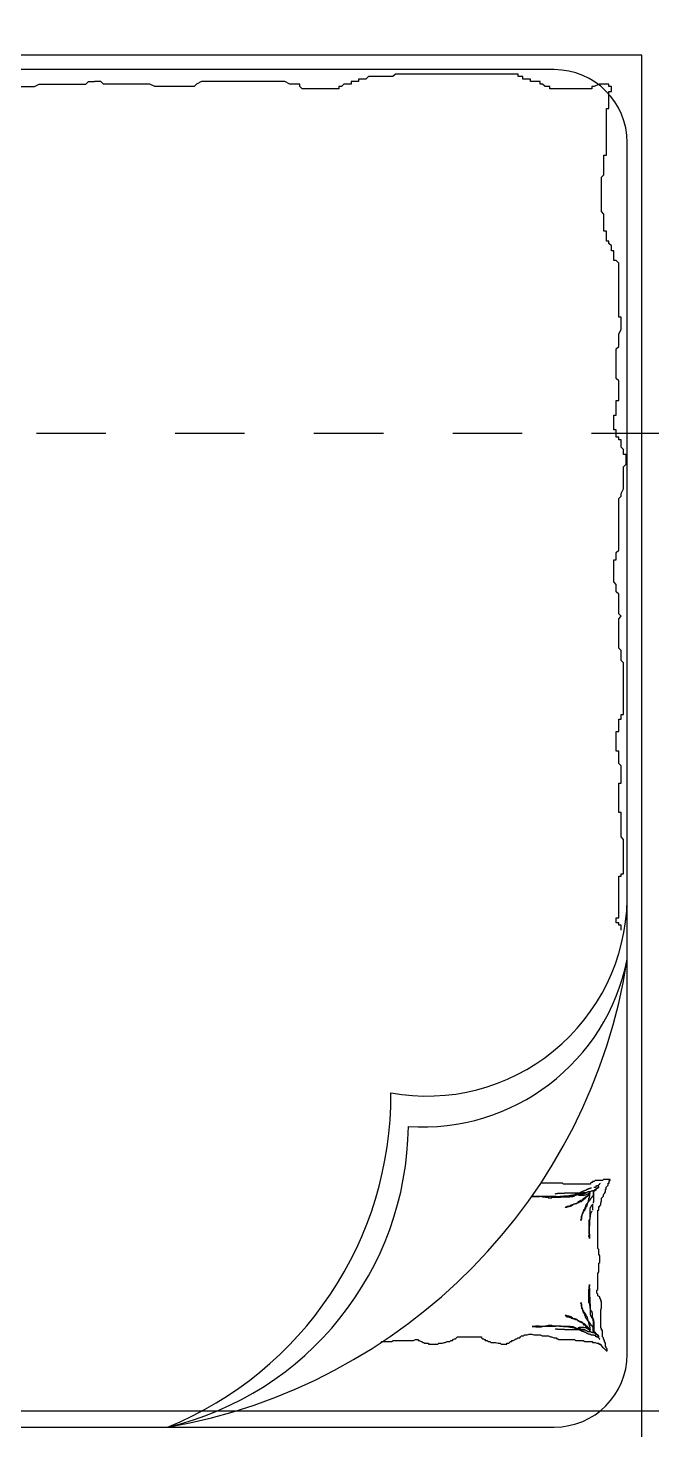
# Model space of a CAD drawing. Header units: metres. Extents: x -107 to 62, y 472 to 1032.
# Drawn here: x 24.534 to 25.434, y 483.158 to 485.178 of the extents above; entities that cross this region are included whole.
import ezdxf

# ---------------------------------------------------------------- set-up
doc = ezdxf.new("R2010")
doc.units = ezdxf.units.M
doc.header["$MEASUREMENT"] = 0
doc.linetypes.add('DASHED2', pattern=[0.375, 0.25, -0.125])
doc.layers.get('0').update_dxf_attribs({"color": 8})
doc.layers.add('A-1st-FURN$0$TEFRIŞ', color=11, linetype='Continuous')
doc.layers.add('Power W', color=3, linetype='Continuous')

# ---------------------------------------------------------------- blocks, each defined once
blk = doc.blocks.new('A-1st-FURN$0$1')
at = {"layer": 'A-1st-FURN$0$TEFRIŞ'}
for p, q in [((-1911.89, 788.11), (-1911.89, 598.11)), ((-1773.89, 786.11), (-1899.89, 786.11)), ((-1909.89, 776.11), (-1909.89, 610.11)), ((-1899.89, 600.11), (-1773.89, 600.11)), ((-1911.89, 598.11), (-1761.89, 598.11))]:
    blk.add_line(p, q, dxfattribs=at)
at = {"layer": 'A-1st-FURN$0$TEFRIŞ', "color": 8}
for p, q in [((-1907.02, 775.64), (-1907.15, 775.64)), ((-1907.15, 775.64), (-1907.15, 775.39)), ((-1907.15, 775.39), (-1907.02, 775.26)), ((-1907.02, 775.52), (-1907.02, 775.64)), ((-1906.89, 775.52), (-1907.02, 775.52)), ((-1907.02, 775.26), (-1907.02, 775.13)), ((-1907.02, 775.13), (-1906.89, 775.01)), ((-1906.64, 775.26), (-1906.89, 775.52)), ((-1906.89, 775.01), (-1906.89, 774.62)), ((-1906.89, 774.62), (-1906.76, 774.37)), ((-1906.76, 774.37), (-1906.76, 774.24)), ((-1906.76, 774.24), (-1906.64, 773.99)), ((-1906.51, 775.13), (-1906.64, 775.26)), ((-1906.25, 774.88), (-1906.51, 775.13)), ((-1906.25, 774.75), (-1906.25, 774.88)), ((-1906, 774.75), (-1906.25, 774.75)), ((-1906, 774.62), (-1906, 774.75)), ((-1905.74, 774.62), (-1906, 774.62)), ((-1905.49, 774.5), (-1905.74, 774.62)), ((-1905.11, 774.5), (-1905.49, 774.5)), ((-1905.11, 774.37), (-1905.11, 774.5)), ((-1904.09, 774.37), (-1905.11, 774.37)), ((-1903.83, 774.24), (-1904.09, 774.37)), ((-1902.81, 774.24), (-1903.83, 774.24)), ((-1902.68, 774.11), (-1902.81, 774.24)), ((-1894.26, 774.24), (-1894.52, 774.11)), ((-1894.13, 774.24), (-1894.26, 774.24)), ((-1894.01, 774.37), (-1894.13, 774.24)), ((-1893.88, 774.37), (-1894.01, 774.37)), ((-1893.75, 774.5), (-1893.88, 774.37)), ((-1893.62, 774.62), (-1893.75, 774.5)), ((-1893.37, 774.62), (-1893.62, 774.62)), ((-1892.6, 774.75), (-1893.37, 774.75)), ((-1893.37, 774.75), (-1893.37, 774.62)), ((-1892.48, 774.62), (-1892.6, 774.75)), ((-1892.22, 774.62), (-1892.48, 774.62)), ((-1891.84, 774.5), (-1892.22, 774.62)), ((-1891.2, 774.5), (-1891.84, 774.5)), ((-1891.07, 774.37), (-1891.2, 774.5)), ((-1890.82, 774.37), (-1891.07, 774.37)), ((-1890.69, 774.24), (-1890.82, 774.37)), ((-1890.43, 774.24), (-1890.69, 774.24)), ((-1890.43, 774.11), (-1890.43, 774.24)), ((-1885.71, 774.24), (-1885.97, 774.24)), ((-1885.97, 774.24), (-1885.97, 774.11)), ((-1885.59, 774.37), (-1885.71, 774.24)), ((-1885.2, 774.37), (-1885.59, 774.37)), ((-1884.95, 774.5), (-1885.2, 774.37)), ((-1884.82, 774.5), (-1884.95, 774.5)), ((-1884.57, 774.62), (-1884.82, 774.5)), ((-1884.06, 774.62), (-1884.57, 774.62)), ((-1883.93, 774.75), (-1884.06, 774.62)), ((-1882.65, 774.75), (-1883.93, 774.75)), ((-1882.65, 774.62), (-1882.65, 774.75)), ((-1882.14, 774.62), (-1882.65, 774.62)), ((-1882.01, 774.5), (-1882.14, 774.62)), ((-1881.89, 774.5), (-1882.01, 774.5)), ((-1881.76, 774.37), (-1881.89, 774.5)), ((-1881.63, 774.37), (-1881.76, 774.37)), ((-1881.38, 774.24), (-1881.63, 774.37)), ((-1881.25, 774.24), (-1881.38, 774.24)), ((-1881.25, 774.11), (-1881.25, 774.24)), ((-1880.61, 774.24), (-1880.87, 774.11)), ((-1877.8, 774.24), (-1880.61, 774.24)), ((-1877.68, 774.37), (-1877.8, 774.24)), ((-1876.27, 774.37), (-1877.68, 774.37)), ((-1876.14, 774.5), (-1876.27, 774.37)), ((-1906.64, 773.99), (-1906.64, 773.86)), ((-1906.64, 773.86), (-1906.51, 773.73)), ((-1906.51, 773.73), (-1906.51, 772.84)), ((-1906.51, 772.84), (-1906.38, 772.84)), ((-1906.38, 772.84), (-1906.38, 772.59)), ((-1906.38, 772.59), (-1906.25, 772.46)), ((-1906.25, 772.46), (-1906.25, 770.04)), ((-1906.16, 774.09), (-1906.11, 774.04)), ((-1906.11, 774.04), (-1906.11, 773.99)), ((-1906.11, 773.99), (-1906.06, 773.94)), ((-1906.06, 773.94), (-1906, 773.94)), ((-1906, 773.94), (-1906, 773.88)), ((-1906, 773.88), (-1905.95, 773.88)), ((-1905.95, 773.73), (-1906, 773.73)), ((-1906, 773.73), (-1905.95, 773.67)), ((-1905.95, 773.88), (-1905.9, 773.83)), ((-1905.95, 773.62), (-1905.95, 773.73)), ((-1905.95, 773.67), (-1905.95, 773.57)), ((-1905.9, 773.62), (-1905.95, 773.62)), ((-1905.95, 773.57), (-1905.9, 773.52)), ((-1905.9, 773.83), (-1905.9, 773.78)), ((-1905.9, 773.78), (-1905.74, 773.78)), ((-1905.9, 773.57), (-1905.9, 773.62)), ((-1905.8, 773.57), (-1905.9, 773.57)), ((-1905.9, 773.52), (-1905.85, 773.47)), ((-1905.85, 773.47), (-1905.74, 773.41)), ((-1905.8, 773.47), (-1905.8, 773.57)), ((-1905.74, 773.47), (-1905.8, 773.47)), ((-1905.74, 773.78), (-1905.74, 773.73)), ((-1905.74, 773.73), (-1905.59, 773.73)), ((-1905.74, 773.41), (-1905.74, 773.47)), ((-1905.69, 773.41), (-1905.74, 773.41)), ((-1905.74, 773.41), (-1905.69, 773.31)), ((-1905.69, 773.36), (-1905.69, 773.41)), ((-1905.59, 773.36), (-1905.69, 773.36)), ((-1905.69, 773.31), (-1905.59, 773.31)), ((-1905.59, 773.73), (-1905.59, 773.62)), ((-1905.59, 773.62), (-1905.53, 773.62)), ((-1905.53, 773.31), (-1905.59, 773.36)), ((-1905.59, 773.31), (-1905.59, 773.2)), ((-1905.59, 773.2), (-1905.48, 773.15)), ((-1905.53, 773.62), (-1905.53, 773.57)), ((-1905.53, 773.57), (-1905.32, 773.57)), ((-1905.53, 773.26), (-1905.53, 773.31)), ((-1905.43, 773.26), (-1905.53, 773.26)), ((-1905.48, 773.15), (-1905.43, 773.1)), ((-1905.43, 773.2), (-1905.43, 773.26)), ((-1905.38, 773.2), (-1905.43, 773.2)), ((-1905.43, 773.1), (-1905.32, 772.99)), ((-1905.32, 773.15), (-1905.38, 773.2)), ((-1905.32, 773.57), (-1905.32, 773.52)), ((-1905.32, 773.52), (-1904.96, 773.52)), ((-1905.12, 773.15), (-1905.32, 773.15)), ((-1905.32, 771.69), (-1905.32, 773.05)), ((-1905.32, 773.05), (-1905.32, 772.99)), ((-1905.32, 772.99), (-1905.27, 772.94)), ((-1905.32, 772.99), (-1905.27, 772.99)), ((-1905.27, 772.99), (-1905.27, 772.94)), ((-1905.27, 772.94), (-1905.27, 772.84)), ((-1905.27, 772.94), (-1905.22, 772.94)), ((-1905.27, 772.84), (-1905.22, 772.79)), ((-1905.22, 772.32), (-1905.27, 772.26)), ((-1905.27, 772.26), (-1905.27, 771.53)), ((-1905.22, 772.94), (-1905.22, 772.47)), ((-1905.22, 772.79), (-1905.22, 772.32)), ((-1905.22, 772.47), (-1905.17, 772.42)), ((-1905.17, 772.42), (-1905.17, 772.37)), ((-1905.17, 772.37), (-1905.12, 772.32)), ((-1905.12, 773.1), (-1905.12, 773.15)), ((-1904.96, 773.1), (-1905.12, 773.1)), ((-1905.12, 772.32), (-1905.12, 772.26)), ((-1905.12, 772.26), (-1905.06, 772.26)), ((-1905.06, 772.26), (-1905.06, 772.21)), ((-1905.06, 772.21), (-1905.01, 772.21)), ((-1905.01, 772.21), (-1905.01, 772.16)), ((-1904.96, 773.52), (-1904.96, 773.47)), ((-1904.96, 773.47), (-1904.85, 773.47)), ((-1904.96, 773.05), (-1904.96, 773.1)), ((-1904.91, 773.05), (-1904.96, 773.05)), ((-1904.85, 772.99), (-1904.91, 773.05)), ((-1904.85, 773.47), (-1904.85, 773.41)), ((-1904.85, 773.41), (-1904.7, 773.41)), ((-1904.54, 772.99), (-1904.85, 772.99)), ((-1904.8, 772.73), (-1904.8, 772.79)), ((-1904.8, 772.79), (-1904.75, 772.79)), ((-1904.75, 772.73), (-1904.8, 772.73)), ((-1904.75, 772.42), (-1904.75, 772.94)), ((-1904.75, 772.94), (-1904.75, 772.89)), ((-1904.75, 772.89), (-1904.7, 772.84)), ((-1904.75, 772.79), (-1904.7, 772.73)), ((-1904.75, 772.68), (-1904.75, 772.73)), ((-1904.7, 772.68), (-1904.75, 772.68)), ((-1904.7, 772.32), (-1904.75, 772.42)), ((-1904.7, 773.41), (-1904.7, 773.36)), ((-1904.7, 773.36), (-1904.54, 773.36)), ((-1904.7, 772.84), (-1904.7, 772.68)), ((-1904.7, 772.73), (-1904.59, 772.73)), ((-1904.7, 772.68), (-1904.64, 772.63)), ((-1904.7, 772.58), (-1904.7, 772.68)), ((-1904.64, 772.58), (-1904.7, 772.58)), ((-1904.7, 772.16), (-1904.7, 772.32)), ((-1904.64, 772.63), (-1904.54, 772.52)), ((-1904.59, 772.52), (-1904.64, 772.58)), ((-1904.59, 772.73), (-1904.54, 772.68)), ((-1904.54, 772.52), (-1904.59, 772.52)), ((-1904.54, 773.36), (-1904.54, 773.31)), ((-1904.54, 773.31), (-1904.49, 773.31)), ((-1904.54, 772.94), (-1904.54, 772.99)), ((-1904.38, 772.94), (-1904.54, 772.94)), ((-1904.54, 772.68), (-1904.49, 772.63)), ((-1904.54, 772.52), (-1904.54, 772.42)), ((-1904.54, 772.47), (-1904.54, 772.52)), ((-1904.49, 772.47), (-1904.54, 772.47)), ((-1904.54, 772.42), (-1904.44, 772.37)), ((-1904.49, 773.31), (-1904.49, 773.26)), ((-1904.49, 773.26), (-1904.33, 773.26)), ((-1904.49, 772.63), (-1904.44, 772.63)), ((-1904.44, 772.42), (-1904.49, 772.47)), ((-1904.44, 772.63), (-1904.33, 772.58)), ((-1904.44, 772.37), (-1904.44, 772.42)), ((-1904.44, 772.37), (-1904.38, 772.26)), ((-1904.33, 772.37), (-1904.44, 772.37)), ((-1904.33, 772.89), (-1904.38, 772.94)), ((-1904.38, 772.26), (-1904.28, 772.26)), ((-1904.33, 773.26), (-1904.28, 773.2)), ((-1904.23, 772.89), (-1904.33, 772.89)), ((-1904.33, 772.58), (-1904.23, 772.52)), ((-1904.33, 772.32), (-1904.33, 772.37)), ((-1904.28, 772.32), (-1904.33, 772.32)), ((-1904.28, 773.2), (-1904.23, 773.15)), ((-1904.23, 772.26), (-1904.28, 772.32)), ((-1904.28, 772.26), (-1904.23, 772.16)), ((-1904.23, 773.15), (-1904.07, 773.15)), ((-1904.17, 772.84), (-1904.23, 772.89)), ((-1904.23, 772.52), (-1904.07, 772.52)), ((-1904.17, 772.26), (-1904.23, 772.26)), ((-1904.17, 772.79), (-1904.17, 772.84)), ((-1903.96, 772.79), (-1904.17, 772.79)), ((-1904.17, 772.21), (-1904.17, 772.26)), ((-1904.12, 772.21), (-1904.17, 772.21)), ((-1904.12, 772.79), (-1904.12, 772.84)), ((-1904.12, 772.84), (-1903.81, 772.84)), ((-1904.07, 772.79), (-1904.12, 772.79)), ((-1904.12, 772.16), (-1904.12, 772.21)), ((-1904.07, 773.15), (-1904.07, 773.1)), ((-1904.07, 773.1), (-1904.02, 773.1)), ((-1904.07, 772.73), (-1904.07, 772.79)), ((-1903.96, 772.73), (-1904.07, 772.73)), ((-1904.07, 772.52), (-1903.96, 772.47)), ((-1904.02, 773.1), (-1903.96, 773.05)), ((-1903.96, 773.05), (-1903.86, 773.05)), ((-1903.96, 772.73), (-1903.96, 772.79)), ((-1903.76, 772.73), (-1903.96, 772.73)), ((-1903.91, 772.68), (-1903.96, 772.73)), ((-1903.96, 772.47), (-1903.28, 772.47)), ((-1903.65, 772.68), (-1903.91, 772.68)), ((-1903.86, 773.05), (-1903.86, 772.99)), ((-1903.86, 772.99), (-1903.7, 772.99)), ((-1903.81, 772.84), (-1903.65, 772.79)), ((-1903.7, 772.68), (-1903.76, 772.73)), ((-1903.7, 772.99), (-1903.65, 772.94)), ((-1903.49, 772.68), (-1903.7, 772.68)), ((-1903.65, 772.94), (-1903.6, 772.94)), ((-1903.65, 772.79), (-1901.3, 772.79)), ((-1903.49, 772.63), (-1903.65, 772.68)), ((-1903.6, 772.94), (-1903.6, 772.89)), ((-1903.6, 772.89), (-1903.44, 772.89)), ((-1903.44, 772.63), (-1903.49, 772.68)), ((-1903.44, 772.58), (-1903.49, 772.63)), ((-1903.44, 772.89), (-1903.39, 772.84)), ((-1903.08, 772.63), (-1903.44, 772.63)), ((-1903.08, 772.58), (-1903.44, 772.58)), ((-1903.39, 772.84), (-1903.28, 772.79)), ((-1903.28, 772.79), (-1903.23, 772.79)), ((-1903.28, 772.47), (-1903.23, 772.52)), ((-1903.23, 772.79), (-1903.18, 772.73)), ((-1903.23, 772.52), (-1903.18, 772.52)), ((-1903.18, 772.73), (-1903.02, 772.73)), ((-1903.18, 772.52), (-1903.18, 772.58)), ((-1903.18, 772.58), (-1903.08, 772.58)), ((-1903.08, 772.58), (-1903.08, 772.63)), ((-1902.92, 772.58), (-1903.08, 772.58)), ((-1903.02, 772.73), (-1902.97, 772.68)), ((-1902.97, 772.68), (-1902.87, 772.68)), ((-1902.87, 772.52), (-1902.92, 772.58)), ((-1902.87, 772.68), (-1902.81, 772.63)), ((-1902.71, 772.52), (-1902.87, 772.52)), ((-1902.81, 772.63), (-1902.81, 772.58)), ((-1902.81, 772.58), (-1902.71, 772.58)), ((-1902.71, 772.58), (-1902.71, 772.52)), ((-1902.71, 772.52), (-1902.39, 772.52)), ((-1902.71, 772.42), (-1902.71, 772.52)), ((-1902.55, 772.42), (-1902.71, 772.42)), ((-1900.51, 774.11), (-1902.68, 774.11)), ((-1902.55, 772.37), (-1902.55, 772.42)), ((-1902.5, 772.37), (-1902.55, 772.37)), ((-1902.45, 772.32), (-1902.5, 772.37)), ((-1902.08, 772.32), (-1902.45, 772.32)), ((-1902.39, 772.52), (-1902.34, 772.47)), ((-1902.34, 772.47), (-1902.13, 772.47)), ((-1902.13, 772.47), (-1902.08, 772.42)), ((-1902.08, 772.42), (-1901.87, 772.42)), ((-1902.03, 772.26), (-1902.08, 772.32)), ((-1900.77, 772.26), (-1902.03, 772.26)), ((-1901.87, 772.42), (-1901.82, 772.37)), ((-1901.82, 772.37), (-1901.19, 772.37)), ((-1901.3, 772.79), (-1901.3, 772.73)), ((-1901.3, 772.73), (-1900.35, 772.73)), ((-1901.19, 772.37), (-1901.14, 772.32)), ((-1901.14, 772.32), (-1900.67, 772.32)), ((-1900.77, 772.21), (-1900.77, 772.26)), ((-1899.57, 772.21), (-1900.77, 772.21)), ((-1900.67, 772.32), (-1900.62, 772.26)), ((-1900.62, 772.26), (-1900.09, 772.26)), ((-1900.39, 773.99), (-1900.51, 774.11)), ((-1900.26, 773.99), (-1900.39, 773.99)), ((-1900.35, 772.73), (-1900.35, 772.68)), ((-1900.35, 772.68), (-1900.04, 772.68)), ((-1900.13, 773.86), (-1900.26, 773.99)), ((-1899.88, 773.86), (-1900.13, 773.86)), ((-1900.09, 772.26), (-1900.09, 772.32)), ((-1900.09, 772.32), (-1897.9, 772.32)), ((-1900.04, 772.68), (-1899.99, 772.63)), ((-1899.49, 773.73), (-1899.88, 773.86)), ((-1899.57, 772.16), (-1899.57, 772.21)), ((-1899.36, 773.73), (-1899.49, 773.73)), ((-1899.11, 773.6), (-1899.36, 773.73)), ((-1898.22, 773.6), (-1899.11, 773.6)), ((-1898.68, 772.21), (-1899.05, 772.21)), ((-1899.05, 772.21), (-1899.05, 772.16)), ((-1898.63, 772.26), (-1898.68, 772.21)), ((-1898.26, 772.26), (-1898.63, 772.26)), ((-1898.21, 772.32), (-1898.26, 772.26)), ((-1897.96, 773.48), (-1898.22, 773.6)), ((-1898.16, 772.32), (-1898.21, 772.32)), ((-1897.37, 772.37), (-1898.16, 772.37)), ((-1898.16, 772.37), (-1898.16, 772.32)), ((-1897.07, 773.48), (-1897.96, 773.48)), ((-1897.9, 772.32), (-1897.84, 772.26)), ((-1897.84, 772.26), (-1897.32, 772.26)), ((-1897.37, 772.32), (-1897.37, 772.37)), ((-1896.85, 772.32), (-1897.37, 772.32)), ((-1897.32, 772.26), (-1897.27, 772.32)), ((-1897.27, 772.32), (-1896.85, 772.32)), ((-1896.81, 773.35), (-1897.07, 773.48)), ((-1896.43, 773.35), (-1896.81, 773.35)), ((-1896.18, 773.48), (-1896.43, 773.35)), ((-1895.79, 773.48), (-1896.18, 773.48)), ((-1895.66, 773.6), (-1895.79, 773.48)), ((-1895.41, 773.6), (-1895.66, 773.6)), ((-1895.28, 773.73), (-1895.41, 773.6)), ((-1895.15, 773.86), (-1895.28, 773.73)), ((-1894.9, 773.86), (-1895.15, 773.86)), ((-1894.77, 773.99), (-1894.9, 773.86)), ((-1894.64, 773.99), (-1894.77, 773.99)), ((-1894.52, 774.11), (-1894.64, 773.99)), ((-1890.31, 774.11), (-1890.43, 774.11)), ((-1890.18, 773.99), (-1890.31, 774.11)), ((-1890.05, 773.99), (-1890.18, 773.99)), ((-1889.92, 773.86), (-1890.05, 773.99)), ((-1889.92, 773.73), (-1889.92, 773.86)), ((-1886.61, 773.73), (-1889.92, 773.73)), ((-1886.35, 773.99), (-1886.61, 773.73)), ((-1886.22, 773.99), (-1886.35, 773.99)), ((-1885.97, 774.11), (-1886.22, 773.99)), ((-1880.87, 774.11), (-1881.25, 774.11)), ((-1905.27, 771.58), (-1905.32, 771.69)), ((-1905.27, 771.43), (-1905.27, 771.58)), ((-1905.27, 771.53), (-1905.22, 771.53)), ((-1905.22, 771.43), (-1905.27, 771.43)), ((-1905.22, 771.53), (-1905.22, 771.37)), ((-1905.22, 771.22), (-1905.22, 771.43)), ((-1905.22, 771.37), (-1905.17, 771.32)), ((-1905.12, 771.22), (-1905.22, 771.22)), ((-1905.17, 771.32), (-1905.17, 771.11)), ((-1905.17, 771.11), (-1905.12, 771.06)), ((-1905.06, 771.17), (-1905.12, 771.22)), ((-1905.12, 771.06), (-1905.12, 770.43)), ((-1905.12, 770.43), (-1905.06, 770.43)), ((-1905.01, 771.11), (-1905.06, 771.17)), ((-1905.06, 770.43), (-1905.06, 770.33)), ((-1905.06, 770.33), (-1905.01, 770.22)), ((-1905.01, 772.16), (-1904.96, 772.16)), ((-1905.01, 771.01), (-1905.01, 771.11)), ((-1904.96, 771.01), (-1905.01, 771.01)), ((-1904.96, 772.16), (-1904.91, 772.05)), ((-1904.96, 770.96), (-1904.96, 771.01)), ((-1904.91, 770.85), (-1904.96, 770.96)), ((-1904.91, 772.05), (-1904.91, 772)), ((-1904.91, 772), (-1904.8, 771.95)), ((-1904.85, 770.85), (-1904.91, 770.85)), ((-1904.85, 770.75), (-1904.85, 770.85)), ((-1904.8, 770.69), (-1904.85, 770.75)), ((-1904.8, 771.95), (-1904.75, 771.84)), ((-1904.8, 769.23), (-1904.8, 770.69)), ((-1904.75, 771.84), (-1904.7, 771.74)), ((-1904.64, 772.11), (-1904.7, 772.16)), ((-1904.7, 771.74), (-1904.64, 771.69)), ((-1904.64, 771.9), (-1904.64, 772.11)), ((-1904.59, 771.84), (-1904.64, 771.9)), ((-1904.64, 771.69), (-1904.59, 771.58)), ((-1904.59, 771.64), (-1904.59, 771.84)), ((-1904.54, 771.53), (-1904.59, 771.64)), ((-1904.59, 771.58), (-1904.54, 771.58)), ((-1904.54, 771.58), (-1904.49, 771.53)), ((-1904.49, 771.48), (-1904.54, 771.53)), ((-1904.49, 771.53), (-1904.49, 771.48)), ((-1904.49, 771.48), (-1904.38, 771.37)), ((-1904.49, 771.43), (-1904.49, 771.48)), ((-1904.44, 771.37), (-1904.49, 771.43)), ((-1904.44, 771.22), (-1904.44, 771.37)), ((-1904.38, 771.22), (-1904.44, 771.22)), ((-1904.38, 771.37), (-1904.33, 771.32)), ((-1904.38, 771.01), (-1904.38, 771.22)), ((-1904.33, 771.01), (-1904.38, 771.01)), ((-1904.33, 771.32), (-1904.33, 771.27)), ((-1904.33, 771.27), (-1904.28, 771.22)), ((-1904.33, 770.96), (-1904.33, 771.01)), ((-1904.28, 770.9), (-1904.33, 770.96)), ((-1904.28, 771.22), (-1904.23, 771.11)), ((-1904.28, 770.85), (-1904.28, 770.9)), ((-1904.23, 770.85), (-1904.28, 770.85)), ((-1904.23, 772.16), (-1904.17, 772.11)), ((-1904.23, 771.11), (-1904.17, 771.06)), ((-1904.23, 770.69), (-1904.23, 770.85)), ((-1904.12, 770.59), (-1904.23, 770.69)), ((-1904.17, 772.11), (-1904.12, 772.05)), ((-1904.17, 771.06), (-1904.17, 770.96)), ((-1904.17, 770.96), (-1904.12, 770.85)), ((-1904.07, 772.16), (-1904.12, 772.16)), ((-1904.12, 772.05), (-1904.07, 772)), ((-1904.12, 770.85), (-1904.12, 770.8)), ((-1904.12, 770.8), (-1904.07, 770.8)), ((-1904.07, 770.43), (-1904.12, 770.59)), ((-1904.02, 772.11), (-1904.07, 772.16)), ((-1904.07, 772), (-1904.02, 771.95)), ((-1904.07, 770.8), (-1904.07, 770.69)), ((-1904.07, 770.69), (-1904.02, 770.64)), ((-1903.91, 770.33), (-1904.07, 770.43)), ((-1903.91, 772.11), (-1904.02, 772.11)), ((-1904.02, 771.95), (-1903.91, 771.95)), ((-1904.02, 770.64), (-1904.02, 770.54)), ((-1904.02, 770.54), (-1903.96, 770.49)), ((-1903.96, 770.49), (-1903.91, 770.49)), ((-1903.91, 772.05), (-1903.91, 772.11)), ((-1903.86, 772), (-1903.91, 772.05)), ((-1903.91, 771.95), (-1903.81, 771.84)), ((-1903.91, 770.49), (-1903.91, 770.38)), ((-1903.91, 770.38), (-1903.86, 770.33)), ((-1903.91, 770.17), (-1903.91, 770.33)), ((-1903.86, 771.95), (-1903.86, 772)), ((-1903.81, 771.9), (-1903.86, 771.95)), ((-1903.86, 770.33), (-1903.86, 770.22)), ((-1903.81, 771.84), (-1903.81, 771.9)), ((-1903.81, 771.84), (-1903.65, 771.84)), ((-1903.76, 771.79), (-1903.81, 771.84)), ((-1903.7, 771.74), (-1903.76, 771.79)), ((-1903.65, 771.74), (-1903.7, 771.74)), ((-1903.65, 771.84), (-1903.55, 771.79)), ((-1903.6, 771.64), (-1903.65, 771.74)), ((-1903.44, 771.64), (-1903.6, 771.64)), ((-1903.55, 771.79), (-1903.49, 771.79)), ((-1903.49, 771.79), (-1903.44, 771.69)), ((-1903.44, 771.69), (-1903.34, 771.69)), ((-1903.39, 771.58), (-1903.44, 771.64)), ((-1903.34, 771.58), (-1903.39, 771.58)), ((-1903.34, 771.69), (-1903.23, 771.58)), ((-1903.23, 771.48), (-1903.34, 771.58)), ((-1903.23, 771.58), (-1903.13, 771.53)), ((-1903.13, 771.48), (-1903.23, 771.48)), ((-1903.13, 771.53), (-1903.08, 771.43)), ((-1903.02, 771.43), (-1903.13, 771.48)), ((-1903.08, 771.43), (-1903.02, 771.43)), ((-1903.02, 771.43), (-1902.97, 771.37)), ((-1902.97, 771.37), (-1903.02, 771.43)), ((-1902.97, 771.37), (-1902.87, 771.37)), ((-1902.81, 771.37), (-1902.97, 771.37)), ((-1902.87, 771.37), (-1902.87, 771.32)), ((-1902.87, 771.32), (-1902.76, 771.32)), ((-1902.71, 771.32), (-1902.81, 771.37)), ((-1902.76, 771.32), (-1902.76, 771.27)), ((-1902.76, 771.27), (-1902.55, 771.27)), ((-1902.55, 771.27), (-1902.71, 771.32)), ((-1902.55, 771.27), (-1902.5, 771.22)), ((-1902.45, 771.22), (-1902.55, 771.27)), ((-1902.5, 771.22), (-1902.45, 771.17)), ((-1902.39, 771.22), (-1902.45, 771.22)), ((-1902.45, 771.17), (-1902.34, 771.11)), ((-1902.29, 771.17), (-1902.39, 771.22)), ((-1902.34, 771.11), (-1902.24, 771.06)), ((-1902.19, 771.17), (-1902.29, 771.17)), ((-1902.24, 771.06), (-1902.19, 771.01)), ((-1902.13, 771.11), (-1902.19, 771.17)), ((-1902.19, 771.01), (-1902.13, 771.01)), ((-1902.08, 771.06), (-1902.13, 771.11)), ((-1902.13, 771.01), (-1902.08, 770.96)), ((-1901.92, 771.06), (-1902.08, 771.06)), ((-1902.08, 770.96), (-1901.92, 770.96)), ((-1901.87, 771.01), (-1901.92, 771.06)), ((-1901.92, 770.96), (-1901.87, 770.9)), ((-1901.61, 771.01), (-1901.87, 771.01)), ((-1901.87, 770.9), (-1901.77, 770.9)), ((-1901.77, 770.9), (-1901.66, 770.85)), ((-1901.66, 770.85), (-1901.61, 770.85)), ((-1901.56, 770.9), (-1901.61, 771.01)), ((-1901.61, 770.85), (-1901.56, 770.8)), ((-1901.51, 770.9), (-1901.56, 770.9)), ((-1901.56, 770.8), (-1901.4, 770.8)), ((-1901.45, 770.85), (-1901.51, 770.9)), ((-1901.4, 770.8), (-1901.45, 770.85)), ((-1899.05, 772.16), (-1899.57, 772.16)), ((-1906.25, 770.04), (-1906.38, 769.78)), ((-1906.38, 769.78), (-1906.38, 768.89)), ((-1906.38, 768.89), (-1906.25, 768.76)), ((-1906.25, 768.76), (-1906.25, 768.63)), ((-1906.25, 768.63), (-1906.13, 768.38)), ((-1906.13, 768.38), (-1906.13, 768.25)), ((-1905.01, 770.22), (-1904.96, 770.17)), ((-1904.96, 770.17), (-1904.96, 770.12)), ((-1904.96, 770.12), (-1904.91, 770.07)), ((-1904.91, 770.07), (-1904.85, 770.02)), ((-1904.85, 770.02), (-1904.85, 769.86)), ((-1904.85, 769.86), (-1904.8, 769.81)), ((-1904.8, 769.81), (-1904.8, 769.49)), ((-1904.8, 769.49), (-1904.75, 769.44)), ((-1904.75, 769.18), (-1904.8, 769.23)), ((-1904.75, 769.44), (-1904.75, 769.23)), ((-1904.75, 769.23), (-1904.7, 769.18)), ((-1904.75, 768.29), (-1904.75, 769.18)), ((-1904.7, 769.18), (-1904.7, 769.13)), ((-1904.7, 769.13), (-1904.64, 769.07)), ((-1904.64, 769.07), (-1904.64, 767.14)), ((-1903.81, 770.12), (-1903.91, 770.17)), ((-1903.86, 770.22), (-1903.81, 770.17)), ((-1903.81, 770.17), (-1903.81, 770.02)), ((-1903.76, 770.02), (-1903.81, 770.12)), ((-1903.81, 770.02), (-1903.76, 769.96)), ((-1903.76, 769.91), (-1903.76, 770.02)), ((-1903.76, 769.96), (-1903.7, 769.96)), ((-1903.7, 769.81), (-1903.76, 769.91)), ((-1903.7, 769.96), (-1903.7, 769.86)), ((-1903.7, 769.86), (-1903.65, 769.86)), ((-1903.65, 769.7), (-1903.7, 769.81)), ((-1903.65, 769.86), (-1903.65, 769.65)), ((-1903.6, 769.6), (-1903.65, 769.7)), ((-1903.65, 769.65), (-1903.6, 769.54)), ((-1903.6, 769.23), (-1903.6, 769.6)), ((-1903.6, 769.54), (-1903.6, 769.23)), ((-1903.6, 769.23), (-1903.55, 769.18)), ((-1903.55, 769.18), (-1903.6, 769.23)), ((-1903.55, 769.07), (-1903.6, 769.07)), ((-1903.6, 769.07), (-1903.55, 769.07)), ((-1903.55, 769.18), (-1903.55, 769.07)), ((-1903.55, 769.07), (-1903.55, 769.18)), ((-1906.13, 768.25), (-1905.87, 768.12)), ((-1905.87, 768.12), (-1905.87, 767.87)), ((-1905.87, 767.87), (-1905.74, 767.74)), ((-1905.74, 767.36), (-1905.87, 767.23)), ((-1905.87, 767.23), (-1905.87, 765.06)), ((-1905.74, 767.74), (-1905.74, 767.36)), ((-1904.7, 768.24), (-1904.75, 768.29)), ((-1904.7, 767.09), (-1904.7, 768.24)), ((-1904.64, 767.14), (-1904.7, 767.14)), ((-1904.7, 767.14), (-1904.7, 766.57)), ((-1904.64, 766.98), (-1904.7, 767.09)), ((-1904.7, 766.77), (-1904.64, 766.88)), ((-1904.7, 766.57), (-1904.7, 766.77)), ((-1904.64, 766.88), (-1904.64, 766.98)), ((-1905.87, 765.06), (-1906, 764.81)), ((-1906, 764.81), (-1906, 763.66)), ((-1906, 763.66), (-1906.13, 763.53)), ((-1906.13, 763.53), (-1906.13, 762.64)), ((-1906.13, 762.64), (-1906, 762.39)), ((-1906, 762.39), (-1906, 761.75)), ((-1906, 761.75), (-1905.87, 761.62)), ((-1905.87, 761.62), (-1905.87, 756.4)), ((-1904.7, 760.26), (-1904.7, 760.06)), ((-1904.7, 759.69), (-1904.7, 760.26)), ((-1904.7, 760.06), (-1904.64, 759.95)), ((-1904.64, 759.85), (-1904.7, 759.74)), ((-1904.7, 759.74), (-1904.7, 758.59)), ((-1904.64, 759.69), (-1904.7, 759.69)), ((-1904.64, 759.95), (-1904.64, 759.85)), ((-1904.64, 757.76), (-1904.64, 759.69)), ((-1904.85, 756.97), (-1904.8, 757.02)), ((-1904.85, 756.82), (-1904.85, 756.97)), ((-1904.75, 757.65), (-1904.8, 757.6)), ((-1904.8, 757.6), (-1904.8, 756.14)), ((-1904.8, 757.34), (-1904.75, 757.39)), ((-1904.8, 757.02), (-1904.8, 757.34)), ((-1904.7, 758.59), (-1904.75, 758.54)), ((-1904.75, 758.54), (-1904.75, 757.65)), ((-1904.75, 757.6), (-1904.7, 757.65)), ((-1904.75, 757.39), (-1904.75, 757.6)), ((-1904.7, 757.7), (-1904.64, 757.76)), ((-1904.7, 757.65), (-1904.7, 757.7)), ((-1903.81, 756.82), (-1903.76, 756.87)), ((-1903.7, 757.02), (-1903.76, 756.92)), ((-1903.76, 756.92), (-1903.76, 756.82)), ((-1903.76, 756.87), (-1903.7, 756.87)), ((-1903.65, 757.13), (-1903.7, 757.02)), ((-1903.7, 756.97), (-1903.65, 756.97)), ((-1903.7, 756.87), (-1903.7, 756.97)), ((-1903.65, 757.18), (-1903.6, 757.29)), ((-1903.6, 757.23), (-1903.65, 757.13)), ((-1903.65, 756.97), (-1903.65, 757.18)), ((-1903.6, 757.76), (-1903.55, 757.76)), ((-1903.55, 757.76), (-1903.6, 757.76)), ((-1903.6, 757.6), (-1903.55, 757.65)), ((-1903.55, 757.65), (-1903.6, 757.6)), ((-1903.6, 757.29), (-1903.6, 757.6)), ((-1903.6, 757.6), (-1903.6, 757.23)), ((-1903.55, 757.65), (-1903.55, 757.76)), ((-1903.55, 757.76), (-1903.55, 757.65)), ((-1906.25, 755.38), (-1906.38, 755.12)), ((-1906.38, 755.12), (-1906.38, 754.74)), ((-1906.13, 755.76), (-1906.25, 755.63)), ((-1906.25, 755.63), (-1906.25, 755.38)), ((-1906, 755.89), (-1906.13, 755.89)), ((-1906.13, 755.89), (-1906.13, 755.76)), ((-1905.87, 756.4), (-1906, 756.4)), ((-1906, 756.4), (-1906, 755.89)), ((-1905.27, 755.25), (-1905.32, 755.14)), ((-1905.32, 755.14), (-1905.32, 753.78)), ((-1905.27, 755.4), (-1905.27, 755.25)), ((-1905.27, 754.57), (-1905.27, 755.3)), ((-1905.12, 755.61), (-1905.22, 755.61)), ((-1905.17, 755.72), (-1905.12, 755.77)), ((-1905.12, 755.77), (-1905.12, 756.4)), ((-1905.06, 755.67), (-1905.12, 755.61)), ((-1905.06, 756.5), (-1905.01, 756.61)), ((-1905.01, 755.72), (-1905.06, 755.67)), ((-1905.01, 756.61), (-1904.96, 756.66)), ((-1905.01, 755.82), (-1905.01, 755.72)), ((-1904.96, 755.82), (-1905.01, 755.82)), ((-1904.96, 756.71), (-1904.91, 756.76)), ((-1904.96, 756.66), (-1904.96, 756.71)), ((-1904.91, 755.98), (-1904.96, 755.87)), ((-1904.96, 755.87), (-1904.96, 755.82)), ((-1904.91, 756.76), (-1904.85, 756.82)), ((-1904.85, 755.98), (-1904.91, 755.98)), ((-1904.8, 756.14), (-1904.85, 756.08)), ((-1904.85, 756.08), (-1904.85, 755.98)), ((-1904.8, 754.88), (-1904.75, 754.99)), ((-1904.75, 754.99), (-1904.7, 755.09)), ((-1904.7, 755.09), (-1904.64, 755.14)), ((-1904.64, 755.14), (-1904.59, 755.25)), ((-1904.59, 754.99), (-1904.64, 754.93)), ((-1904.64, 754.93), (-1904.64, 754.72)), ((-1904.54, 755.3), (-1904.59, 755.19)), ((-1904.59, 755.25), (-1904.54, 755.25)), ((-1904.59, 755.19), (-1904.59, 754.99)), ((-1904.49, 755.35), (-1904.54, 755.3)), ((-1904.54, 755.25), (-1904.49, 755.3)), ((-1904.44, 755.46), (-1904.49, 755.4)), ((-1904.49, 755.35), (-1904.38, 755.46)), ((-1904.49, 755.4), (-1904.49, 755.35)), ((-1904.49, 755.3), (-1904.49, 755.35)), ((-1904.44, 755.61), (-1904.44, 755.46)), ((-1904.38, 755.61), (-1904.44, 755.61)), ((-1904.38, 755.82), (-1904.38, 755.61)), ((-1904.33, 755.82), (-1904.38, 755.82)), ((-1904.38, 755.46), (-1904.33, 755.51)), ((-1904.28, 755.93), (-1904.33, 755.87)), ((-1904.33, 755.87), (-1904.33, 755.82)), ((-1904.33, 755.56), (-1904.28, 755.61)), ((-1904.33, 755.51), (-1904.33, 755.56)), ((-1904.28, 755.98), (-1904.28, 755.93)), ((-1904.23, 755.98), (-1904.28, 755.98)), ((-1904.28, 755.61), (-1904.23, 755.72)), ((-1904.12, 756.24), (-1904.23, 756.14)), ((-1904.23, 756.14), (-1904.23, 755.98)), ((-1904.23, 755.72), (-1904.17, 755.77)), ((-1904.17, 755.87), (-1904.12, 755.98)), ((-1904.17, 755.77), (-1904.17, 755.87)), ((-1904.07, 756.4), (-1904.12, 756.24)), ((-1904.12, 756.03), (-1904.07, 756.03)), ((-1904.12, 755.98), (-1904.12, 756.03)), ((-1903.91, 756.5), (-1904.07, 756.4)), ((-1904.07, 756.14), (-1904.02, 756.19)), ((-1904.07, 756.03), (-1904.07, 756.14)), ((-1904.02, 756.29), (-1903.96, 756.34)), ((-1904.02, 756.19), (-1904.02, 756.29)), ((-1903.96, 756.34), (-1903.91, 756.34)), ((-1903.81, 756.71), (-1903.91, 756.66)), ((-1903.91, 756.66), (-1903.91, 756.5)), ((-1903.91, 756.45), (-1903.86, 756.5)), ((-1903.91, 756.34), (-1903.91, 756.45)), ((-1903.91, 754.88), (-1903.81, 754.99)), ((-1903.86, 756.61), (-1903.81, 756.66)), ((-1903.86, 756.5), (-1903.86, 756.61)), ((-1903.81, 754.93), (-1903.86, 754.88)), ((-1903.81, 756.66), (-1903.81, 756.82)), ((-1903.76, 756.82), (-1903.81, 756.71)), ((-1903.76, 755.04), (-1903.81, 754.99)), ((-1903.81, 754.99), (-1903.81, 754.93)), ((-1903.81, 754.99), (-1903.65, 754.99)), ((-1903.7, 755.09), (-1903.76, 755.04)), ((-1903.65, 755.09), (-1903.7, 755.09)), ((-1903.6, 755.19), (-1903.65, 755.09)), ((-1903.65, 754.99), (-1903.55, 755.04)), ((-1903.44, 755.19), (-1903.6, 755.19)), ((-1903.55, 755.04), (-1903.49, 755.04)), ((-1903.49, 755.04), (-1903.44, 755.14)), ((-1903.39, 755.25), (-1903.44, 755.19)), ((-1903.44, 755.14), (-1903.34, 755.14)), ((-1903.34, 755.25), (-1903.39, 755.25)), ((-1903.23, 755.35), (-1903.34, 755.25)), ((-1903.34, 755.14), (-1903.23, 755.25)), ((-1903.13, 755.35), (-1903.23, 755.35)), ((-1903.23, 755.25), (-1903.13, 755.3)), ((-1903.02, 755.4), (-1903.13, 755.35)), ((-1903.13, 755.3), (-1903.08, 755.4)), ((-1903.08, 755.4), (-1903.02, 755.4)), ((-1902.97, 755.46), (-1903.02, 755.4)), ((-1903.02, 755.4), (-1902.97, 755.46)), ((-1902.81, 755.46), (-1902.97, 755.46)), ((-1902.97, 755.46), (-1902.87, 755.46)), ((-1902.87, 755.51), (-1902.76, 755.51)), ((-1902.87, 755.46), (-1902.87, 755.51)), ((-1902.71, 755.51), (-1902.81, 755.46)), ((-1902.76, 755.56), (-1902.55, 755.56)), ((-1902.76, 755.51), (-1902.76, 755.56)), ((-1902.55, 755.56), (-1902.71, 755.51)), ((-1902.45, 755.61), (-1902.55, 755.56)), ((-1902.55, 755.56), (-1902.5, 755.61)), ((-1902.5, 755.61), (-1902.45, 755.67)), ((-1902.45, 755.67), (-1902.34, 755.72)), ((-1902.39, 755.61), (-1902.45, 755.61)), ((-1902.29, 755.67), (-1902.39, 755.61)), ((-1902.34, 755.72), (-1902.24, 755.77)), ((-1902.19, 755.67), (-1902.29, 755.67)), ((-1902.24, 755.77), (-1902.19, 755.82)), ((-1902.19, 755.82), (-1902.13, 755.82)), ((-1902.13, 755.72), (-1902.19, 755.67)), ((-1902.13, 755.82), (-1902.08, 755.87)), ((-1902.08, 755.77), (-1902.13, 755.72)), ((-1902.08, 755.87), (-1901.92, 755.87)), ((-1901.92, 755.77), (-1902.08, 755.77)), ((-1901.92, 755.87), (-1901.87, 755.93)), ((-1901.87, 755.82), (-1901.92, 755.77)), ((-1901.87, 755.93), (-1901.77, 755.93)), ((-1901.61, 755.82), (-1901.87, 755.82)), ((-1901.77, 755.93), (-1901.66, 755.98)), ((-1901.66, 755.98), (-1901.61, 755.98)), ((-1901.61, 755.98), (-1901.56, 756.03)), ((-1901.56, 755.93), (-1901.61, 755.82)), ((-1901.56, 756.03), (-1901.4, 756.03)), ((-1901.51, 755.93), (-1901.56, 755.93)), ((-1901.45, 755.98), (-1901.51, 755.93)), ((-1901.4, 756.03), (-1901.45, 755.98)), ((-1907.15, 753.08), (-1907.27, 752.95)), ((-1907.02, 753.21), (-1907.15, 753.08)), ((-1906.89, 753.59), (-1907.02, 753.46)), ((-1907.02, 753.46), (-1907.02, 753.21)), ((-1906.76, 754.1), (-1906.89, 753.85)), ((-1906.89, 753.85), (-1906.89, 753.59)), ((-1906.64, 754.23), (-1906.76, 754.1)), ((-1906.51, 754.61), (-1906.64, 754.48)), ((-1906.64, 754.48), (-1906.64, 754.23)), ((-1906.38, 754.74), (-1906.51, 754.61)), ((-1906, 753.1), (-1905.95, 753.16)), ((-1905.95, 753.1), (-1906, 753.1)), ((-1905.95, 753.26), (-1905.9, 753.31)), ((-1905.95, 753.16), (-1905.95, 753.26)), ((-1905.95, 753.21), (-1905.95, 753.1)), ((-1905.9, 753.21), (-1905.95, 753.21)), ((-1905.95, 752.95), (-1905.9, 753)), ((-1905.9, 753.31), (-1905.85, 753.37)), ((-1905.9, 753.26), (-1905.9, 753.21)), ((-1905.8, 753.26), (-1905.9, 753.26)), ((-1905.9, 753.05), (-1905.74, 753.05)), ((-1905.9, 753), (-1905.9, 753.05)), ((-1905.85, 753.37), (-1905.74, 753.42)), ((-1905.8, 753.37), (-1905.8, 753.26)), ((-1905.74, 753.37), (-1905.8, 753.37)), ((-1905.74, 753.42), (-1905.69, 753.52)), ((-1905.74, 753.42), (-1905.74, 753.37)), ((-1905.69, 753.42), (-1905.74, 753.42)), ((-1905.74, 753.1), (-1905.59, 753.1)), ((-1905.74, 753.05), (-1905.74, 753.1)), ((-1905.69, 753.52), (-1905.59, 753.52)), ((-1905.69, 753.47), (-1905.69, 753.42)), ((-1905.59, 753.47), (-1905.69, 753.47)), ((-1905.59, 753.63), (-1905.48, 753.68)), ((-1905.59, 753.52), (-1905.59, 753.63)), ((-1905.53, 753.52), (-1905.59, 753.47)), ((-1905.59, 753.21), (-1905.53, 753.21)), ((-1905.59, 753.1), (-1905.59, 753.21)), ((-1905.43, 753.57), (-1905.53, 753.57)), ((-1905.53, 753.57), (-1905.53, 753.52)), ((-1905.53, 753.26), (-1905.32, 753.26)), ((-1905.53, 753.21), (-1905.53, 753.26)), ((-1905.48, 753.68), (-1905.43, 753.73)), ((-1905.43, 753.73), (-1905.32, 753.84)), ((-1905.43, 753.63), (-1905.43, 753.57)), ((-1905.38, 753.63), (-1905.43, 753.63)), ((-1905.32, 753.68), (-1905.38, 753.63)), ((-1905.32, 753.84), (-1905.27, 753.89)), ((-1905.32, 753.84), (-1905.27, 753.84)), ((-1905.32, 753.78), (-1905.32, 753.84)), ((-1905.12, 753.68), (-1905.32, 753.68)), ((-1905.22, 754.52), (-1905.27, 754.57)), ((-1905.27, 753.99), (-1905.22, 754.04)), ((-1905.27, 753.89), (-1905.27, 753.99)), ((-1905.27, 753.89), (-1905.22, 753.89)), ((-1905.27, 753.84), (-1905.27, 753.89)), ((-1905.22, 754.04), (-1905.22, 754.52)), ((-1905.22, 754.36), (-1905.17, 754.41)), ((-1905.22, 753.89), (-1905.22, 754.36)), ((-1905.17, 754.46), (-1905.12, 754.52)), ((-1905.17, 754.41), (-1905.17, 754.46)), ((-1905.12, 754.57), (-1905.06, 754.57)), ((-1905.12, 754.52), (-1905.12, 754.57)), ((-1905.12, 753.73), (-1905.12, 753.68)), ((-1904.96, 753.73), (-1905.12, 753.73)), ((-1905.06, 754.62), (-1905.01, 754.62)), ((-1905.06, 754.57), (-1905.06, 754.62)), ((-1905.01, 754.67), (-1904.96, 754.67)), ((-1905.01, 754.62), (-1905.01, 754.67)), ((-1904.96, 754.67), (-1904.91, 754.78)), ((-1904.96, 753.78), (-1904.96, 753.73)), ((-1904.91, 753.78), (-1904.96, 753.78)), ((-1904.96, 753.37), (-1904.85, 753.37)), ((-1904.96, 753.31), (-1904.96, 753.37)), ((-1904.91, 754.83), (-1904.8, 754.88)), ((-1904.91, 754.78), (-1904.91, 754.83)), ((-1904.85, 753.84), (-1904.91, 753.78)), ((-1904.54, 753.84), (-1904.85, 753.84)), ((-1904.85, 753.42), (-1904.7, 753.42)), ((-1904.85, 753.37), (-1904.85, 753.42)), ((-1904.8, 754.1), (-1904.8, 754.04)), ((-1904.75, 754.1), (-1904.8, 754.1)), ((-1904.8, 754.04), (-1904.75, 754.04)), ((-1904.7, 754.52), (-1904.75, 754.41)), ((-1904.75, 754.41), (-1904.75, 753.89)), ((-1904.75, 754.15), (-1904.75, 754.1)), ((-1904.7, 754.15), (-1904.75, 754.15)), ((-1904.75, 754.04), (-1904.7, 754.1)), ((-1904.75, 753.94), (-1904.7, 753.99)), ((-1904.75, 753.89), (-1904.75, 753.94)), ((-1904.64, 754.72), (-1904.7, 754.67)), ((-1904.7, 754.67), (-1904.7, 754.52)), ((-1904.7, 754.25), (-1904.7, 754.15)), ((-1904.64, 754.25), (-1904.7, 754.25)), ((-1904.7, 754.15), (-1904.64, 754.2)), ((-1904.7, 753.99), (-1904.7, 754.15)), ((-1904.7, 754.1), (-1904.59, 754.1)), ((-1904.7, 753.47), (-1904.54, 753.47)), ((-1904.7, 753.42), (-1904.7, 753.47)), ((-1904.59, 754.31), (-1904.64, 754.25)), ((-1904.64, 754.2), (-1904.54, 754.31)), ((-1904.54, 754.31), (-1904.59, 754.31)), ((-1904.59, 754.1), (-1904.54, 754.15)), ((-1904.54, 754.41), (-1904.44, 754.46)), ((-1904.54, 754.31), (-1904.54, 754.41)), ((-1904.54, 754.36), (-1904.54, 754.31)), ((-1904.49, 754.36), (-1904.54, 754.36)), ((-1904.54, 754.15), (-1904.49, 754.2)), ((-1904.54, 753.89), (-1904.54, 753.84)), ((-1904.38, 753.89), (-1904.54, 753.89)), ((-1904.54, 753.52), (-1904.49, 753.52)), ((-1904.54, 753.47), (-1904.54, 753.52)), ((-1904.44, 754.41), (-1904.49, 754.36)), ((-1904.49, 754.2), (-1904.44, 754.2)), ((-1904.49, 753.57), (-1904.33, 753.57)), ((-1904.49, 753.52), (-1904.49, 753.57)), ((-1904.44, 754.46), (-1904.38, 754.57)), ((-1904.44, 754.46), (-1904.44, 754.41)), ((-1904.33, 754.46), (-1904.44, 754.46)), ((-1904.44, 754.2), (-1904.33, 754.25)), ((-1904.38, 754.57), (-1904.28, 754.57)), ((-1904.33, 753.94), (-1904.38, 753.89)), ((-1904.33, 754.52), (-1904.33, 754.46)), ((-1904.28, 754.52), (-1904.33, 754.52)), ((-1904.33, 754.25), (-1904.23, 754.31)), ((-1904.23, 753.94), (-1904.33, 753.94)), ((-1904.33, 753.57), (-1904.28, 753.63)), ((-1904.28, 754.57), (-1904.23, 754.67)), ((-1904.23, 754.57), (-1904.28, 754.52)), ((-1904.28, 753.63), (-1904.23, 753.68)), ((-1904.23, 754.67), (-1904.17, 754.72)), ((-1904.17, 754.57), (-1904.23, 754.57)), ((-1904.23, 754.31), (-1904.07, 754.31)), ((-1904.17, 753.99), (-1904.23, 753.94)), ((-1904.23, 753.68), (-1904.07, 753.68)), ((-1904.17, 754.72), (-1904.12, 754.78)), ((-1904.17, 754.62), (-1904.17, 754.57)), ((-1904.12, 754.62), (-1904.17, 754.62)), ((-1904.17, 754.04), (-1904.17, 753.99)), ((-1903.96, 754.04), (-1904.17, 754.04)), ((-1904.12, 754.78), (-1904.07, 754.83)), ((-1904.12, 754.67), (-1904.12, 754.62)), ((-1904.07, 754.67), (-1904.12, 754.67)), ((-1904.12, 754.04), (-1904.12, 753.99)), ((-1904.07, 754.04), (-1904.12, 754.04)), ((-1904.12, 753.99), (-1903.81, 753.99)), ((-1904.07, 754.83), (-1904.02, 754.88)), ((-1904.02, 754.72), (-1904.07, 754.67)), ((-1904.07, 754.31), (-1903.96, 754.36)), ((-1904.07, 754.1), (-1904.07, 754.04)), ((-1903.96, 754.1), (-1904.07, 754.1)), ((-1904.07, 753.73), (-1904.02, 753.73)), ((-1904.07, 753.68), (-1904.07, 753.73)), ((-1904.02, 754.88), (-1903.91, 754.88)), ((-1903.91, 754.72), (-1904.02, 754.72)), ((-1904.02, 753.73), (-1903.96, 753.78)), ((-1903.96, 754.36), (-1903.28, 754.36)), ((-1903.91, 754.15), (-1903.96, 754.1)), ((-1903.96, 754.1), (-1903.96, 754.04)), ((-1903.76, 754.1), (-1903.96, 754.1)), ((-1903.96, 753.78), (-1903.86, 753.78)), ((-1903.86, 754.83), (-1903.91, 754.78)), ((-1903.91, 754.78), (-1903.91, 754.72)), ((-1903.65, 754.15), (-1903.91, 754.15)), ((-1903.86, 754.88), (-1903.86, 754.83)), ((-1903.86, 753.84), (-1903.7, 753.84)), ((-1903.86, 753.78), (-1903.86, 753.84)), ((-1903.81, 753.99), (-1903.65, 754.04)), ((-1903.7, 754.15), (-1903.76, 754.1)), ((-1903.49, 754.15), (-1903.7, 754.15)), ((-1903.7, 753.84), (-1903.65, 753.89)), ((-1903.49, 754.2), (-1903.65, 754.15)), ((-1903.65, 754.04), (-1901.3, 754.04)), ((-1903.65, 753.89), (-1903.6, 753.89)), ((-1903.6, 753.94), (-1903.44, 753.94)), ((-1903.6, 753.89), (-1903.6, 753.94)), ((-1903.44, 754.25), (-1903.49, 754.2)), ((-1903.44, 754.2), (-1903.49, 754.15)), ((-1903.08, 754.25), (-1903.44, 754.25)), ((-1903.08, 754.2), (-1903.44, 754.2)), ((-1903.44, 753.94), (-1903.39, 753.99)), ((-1903.39, 753.99), (-1903.28, 754.04)), ((-1903.28, 754.36), (-1903.23, 754.31)), ((-1903.28, 754.04), (-1903.23, 754.04)), ((-1903.23, 754.31), (-1903.18, 754.31)), ((-1903.23, 754.04), (-1903.18, 754.1)), ((-1903.18, 754.31), (-1903.18, 754.25)), ((-1903.18, 754.25), (-1903.08, 754.25)), ((-1903.18, 754.1), (-1903.02, 754.1)), ((-1903.08, 754.25), (-1903.08, 754.2)), ((-1902.92, 754.25), (-1903.08, 754.25)), ((-1903.02, 754.1), (-1902.97, 754.15)), ((-1902.97, 754.15), (-1902.87, 754.15)), ((-1902.87, 754.31), (-1902.92, 754.25)), ((-1902.71, 754.31), (-1902.87, 754.31)), ((-1902.87, 754.15), (-1902.81, 754.2)), ((-1902.81, 754.25), (-1902.71, 754.25)), ((-1902.81, 754.2), (-1902.81, 754.25)), ((-1902.71, 754.41), (-1902.71, 754.31)), ((-1902.55, 754.41), (-1902.71, 754.41)), ((-1902.71, 754.31), (-1902.39, 754.31)), ((-1902.71, 754.25), (-1902.71, 754.31)), ((-1902.55, 754.46), (-1902.55, 754.41)), ((-1902.5, 754.46), (-1902.55, 754.46)), ((-1902.45, 754.52), (-1902.5, 754.46)), ((-1902.08, 754.52), (-1902.45, 754.52)), ((-1902.39, 754.31), (-1902.34, 754.36)), ((-1902.34, 754.36), (-1902.13, 754.36)), ((-1902.13, 754.36), (-1902.08, 754.41)), ((-1902.03, 754.57), (-1902.08, 754.52)), ((-1902.08, 754.41), (-1901.87, 754.41)), ((-1900.77, 754.57), (-1902.03, 754.57)), ((-1901.87, 754.41), (-1901.82, 754.46)), ((-1901.82, 754.46), (-1901.19, 754.46)), ((-1901.3, 754.1), (-1900.35, 754.1)), ((-1901.3, 754.04), (-1901.3, 754.1)), ((-1901.19, 754.46), (-1901.14, 754.52)), ((-1901.14, 754.52), (-1900.67, 754.52)), ((-1900.77, 754.62), (-1900.77, 754.57)), ((-1899.57, 754.62), (-1900.77, 754.62)), ((-1900.67, 754.52), (-1900.62, 754.57)), ((-1900.62, 754.57), (-1900.09, 754.57)), ((-1900.35, 754.15), (-1900.04, 754.15)), ((-1900.35, 754.1), (-1900.35, 754.15)), ((-1900.09, 754.57), (-1900.09, 754.52)), ((-1900.09, 754.52), (-1897.9, 754.52)), ((-1900.04, 754.15), (-1899.99, 754.2)), ((-1899.57, 754.67), (-1899.57, 754.62)), ((-1899.05, 754.67), (-1899.57, 754.67)), ((-1899.05, 754.62), (-1899.05, 754.67)), ((-1898.68, 754.62), (-1899.05, 754.62)), ((-1898.63, 754.57), (-1898.68, 754.62)), ((-1898.26, 754.57), (-1898.63, 754.57)), ((-1898.21, 754.52), (-1898.26, 754.57)), ((-1898.16, 754.52), (-1898.21, 754.52)), ((-1898.16, 754.46), (-1898.16, 754.52)), ((-1897.37, 754.46), (-1898.16, 754.46)), ((-1897.9, 754.52), (-1897.84, 754.57)), ((-1897.84, 754.57), (-1897.32, 754.57)), ((-1897.37, 754.52), (-1897.37, 754.46)), ((-1896.85, 754.52), (-1897.37, 754.52)), ((-1897.32, 754.57), (-1897.27, 754.52)), ((-1897.27, 754.52), (-1896.85, 754.52)), ((-1907.4, 752.32), (-1907.53, 752.32)), ((-1907.53, 752.32), (-1907.53, 752.19)), ((-1907.53, 752.19), (-1906.64, 752.19)), ((-1907.27, 752.7), (-1907.4, 752.7)), ((-1907.4, 752.7), (-1907.4, 752.32)), ((-1907.27, 752.95), (-1907.27, 752.7)), ((-1906.64, 752.19), (-1906.51, 752.32)), ((-1906.51, 752.32), (-1905.49, 752.32)), ((-1906.16, 752.74), (-1906.11, 752.79)), ((-1906.11, 752.84), (-1906.06, 752.9)), ((-1906.11, 752.79), (-1906.11, 752.84)), ((-1906.06, 752.9), (-1906, 752.9)), ((-1906, 752.95), (-1905.95, 752.95)), ((-1906, 752.9), (-1906, 752.95)), ((-1905.49, 752.32), (-1905.36, 752.44)), ((-1905.36, 752.44), (-1905.11, 752.44)), ((-1905.11, 752.44), (-1905.11, 752.57)), ((-1905.11, 752.57), (-1904.98, 752.57)), ((-1904.98, 752.57), (-1904.85, 752.7)), ((-1904.85, 752.7), (-1904.85, 752.83)), ((-1904.85, 752.83), (-1901.15, 752.83)), ((-1901.15, 752.83), (-1901.02, 752.7)), ((-1901.02, 752.7), (-1898.03, 752.7)), ((-1909.06, 718.02), (-1909.06, 717.35)), ((-1909.06, 717.35), (-1908.72, 717.35)), ((-1908.72, 717.35), (-1908.72, 717.01)), ((-1908.72, 717.01), (-1908.38, 717.01)), ((-1908.38, 717.01), (-1908.38, 716.34)), ((-1908.72, 716.34), (-1908.72, 710.63)), ((-1908.38, 716.34), (-1908.72, 716.34)), ((-1909.39, 710.29), (-1909.39, 705.59)), ((-1909.06, 710.29), (-1909.39, 710.29)), ((-1909.06, 710.63), (-1909.06, 710.29)), ((-1908.72, 710.63), (-1909.06, 710.63)), ((-1909.39, 705.59), (-1909.06, 705.25)), ((-1909.06, 705.25), (-1909.06, 701.89)), ((-1909.06, 701.89), (-1908.72, 701.89)), ((-1908.72, 701.89), (-1908.72, 697.86)), ((-1909.06, 697.86), (-1909.06, 695.5)), ((-1908.72, 697.86), (-1909.06, 697.86)), ((-1909.06, 695.5), (-1908.72, 695.17)), ((-1908.72, 695.17), (-1908.72, 693.49)), ((-1908.72, 693.49), (-1908.38, 693.49)), ((-1908.38, 693.49), (-1908.38, 690.8)), ((-1908.72, 690.8), (-1908.72, 689.12)), ((-1908.38, 690.8), (-1908.72, 690.8)), ((-1909.39, 688.45), (-1909.39, 681.39)), ((-1909.06, 688.45), (-1909.39, 688.45)), ((-1909.06, 689.12), (-1909.06, 688.45)), ((-1908.72, 689.12), (-1909.06, 689.12)), ((-1909.39, 681.39), (-1909.06, 681.05)), ((-1909.06, 681.05), (-1909.06, 679.71)), ((-1909.06, 679.71), (-1908.72, 679.37)), ((-1908.72, 679.37), (-1908.72, 675.34)), ((-1908.72, 675.34), (-1909.06, 675.01)), ((-1909.06, 675.01), (-1908.72, 674.67)), ((-1908.72, 674.67), (-1908.72, 671.98)), ((-1908.72, 671.98), (-1908.38, 671.64)), ((-1908.38, 671.64), (-1908.38, 670.64)), ((-1908.38, 670.64), (-1908.05, 670.3)), ((-1908.05, 670.3), (-1908.05, 667.28)), ((-1908.38, 667.28), (-1908.38, 666.27)), ((-1908.05, 667.28), (-1908.38, 667.28)), ((-1908.38, 666.27), (-1908.72, 665.93)), ((-1908.72, 665.93), (-1908.72, 658.87)), ((-1908.72, 658.87), (-1909.06, 658.54)), ((-1909.06, 658.2), (-1909.39, 657.53)), ((-1909.39, 657.53), (-1909.39, 654.51)), ((-1909.06, 658.54), (-1909.06, 658.2)), ((-1909.39, 654.51), (-1909.73, 654.17)), ((-1909.73, 654.17), (-1909.73, 652.83)), ((-1909.73, 652.83), (-1909.39, 652.83)), ((-1909.39, 652.83), (-1909.39, 652.15)), ((-1909.39, 652.15), (-1909.06, 651.82)), ((-1909.06, 651.82), (-1909.06, 650.81)), ((-1909.06, 650.81), (-1908.72, 650.81)), ((-1908.72, 650.81), (-1908.72, 650.47)), ((-1908.72, 650.47), (-1908.38, 650.47)), ((-1908.38, 650.47), (-1908.38, 649.47)), ((-1908.38, 649.47), (-1908.05, 649.47)), ((-1908.05, 649.47), (-1908.05, 647.45)), ((-1908.38, 647.45), (-1908.38, 645.43)), ((-1908.05, 647.45), (-1908.38, 647.45)), ((-1908.72, 645.43), (-1908.72, 642.74)), ((-1908.38, 645.43), (-1908.72, 645.43)), ((-1908.72, 642.74), (-1908.38, 642.41)), ((-1908.38, 642.41), (-1908.38, 638.38)), ((-1908.38, 638.38), (-1908.72, 638.04)), ((-1908.72, 638.04), (-1908.72, 636.36)), ((-1908.72, 636.36), (-1909.06, 635.69)), ((-1909.06, 635.69), (-1909.06, 634.01)), ((-1909.06, 634.01), (-1908.72, 634.01)), ((-1908.72, 634.01), (-1908.72, 626.61)), ((-1908.72, 626.61), (-1908.38, 626.28)), ((-1908.38, 626.28), (-1908.05, 626.28)), ((-1908.05, 626.28), (-1908.05, 624.93)), ((-1908.05, 624.93), (-1907.71, 624.93)), ((-1907.71, 624.93), (-1907.71, 624.26)), ((-1907.71, 624.26), (-1907.38, 623.93)), ((-1907.38, 623.93), (-1907.38, 623.59)), ((-1907.38, 623.59), (-1907.04, 623.59)), ((-1907.04, 623.59), (-1907.04, 622.24)), ((-1907.04, 622.24), (-1906.7, 622.24)), ((-1906.7, 622.24), (-1906.7, 619.89)), ((-1906.7, 619.89), (-1906.37, 619.56)), ((-1906.37, 619.56), (-1906.37, 614.85)), ((-1906.37, 614.85), (-1906.7, 614.52)), ((-1906.7, 614.52), (-1906.7, 611.83)), ((-1906.7, 611.83), (-1907.04, 611.83)), ((-1907.04, 611.83), (-1907.04, 605.44)), ((-1907.38, 605.44), (-1907.38, 603.09)), ((-1907.04, 605.44), (-1907.38, 605.44)), ((-1907.71, 603.09), (-1907.71, 602.42)), ((-1907.38, 603.09), (-1907.71, 603.09)), ((-1907.71, 602.42), (-1907.38, 602.42)), ((-1907.38, 602.42), (-1907.38, 602.08)), ((-1907.38, 602.08), (-1906.03, 602.08)), ((-1906.03, 602.08), (-1905.36, 602.42)), ((-1905.36, 602.42), (-1905.02, 602.42)), ((-1905.02, 602.75), (-1899.3, 602.75)), ((-1905.02, 602.42), (-1905.02, 602.75)), ((-1899.3, 602.75), (-1899.3, 602.42)), ((-1899.3, 602.42), (-1898.63, 602.42)), ((-1898.63, 602.42), (-1898.29, 602.08)), ((-1898.29, 602.08), (-1897.96, 602.08)), ((-1897.96, 602.08), (-1897.96, 601.75)), ((-1897.96, 601.75), (-1896.61, 601.75)), ((-1896.61, 601.75), (-1896.61, 601.41)), ((-1896.61, 601.41), (-1895.6, 601.41)), ((-1895.6, 601.41), (-1895.6, 601.07)), ((-1874.41, 601.07), (-1874.08, 601.41)), ((-1874.08, 601.41), (-1873.07, 601.41)), ((-1873.07, 601.75), (-1872.06, 601.75)), ((-1873.07, 601.41), (-1873.07, 601.75)), ((-1872.06, 602.08), (-1871.05, 602.08)), ((-1872.06, 601.75), (-1872.06, 602.08)), ((-1871.05, 602.08), (-1870.71, 602.42)), ((-1870.71, 602.42), (-1870.38, 602.42)), ((-1870.38, 602.75), (-1865.33, 602.75)), ((-1870.38, 602.42), (-1870.38, 602.75)), ((-1865.33, 602.75), (-1865, 602.42)), ((-1865, 602.42), (-1865, 602.08)), ((-1865, 602.08), (-1863.65, 602.08)), ((-1863.65, 602.08), (-1862.98, 601.75)), ((-1862.98, 601.75), (-1851.54, 601.75)), ((-1851.54, 601.75), (-1850.87, 602.08)), ((-1850.87, 602.08), (-1850.53, 602.42)), ((-1850.53, 602.42), (-1845.15, 602.42)), ((-1845.15, 602.42), (-1844.48, 602.08)), ((-1844.48, 602.08), (-1838.09, 602.08)), ((-1838.09, 602.08), (-1837.75, 601.75)), ((-1837.75, 601.75), (-1836.89, 601.75)), ((-1836.04, 601.75), (-1836.89, 601.75)), ((-1835.7, 602.08), (-1836.04, 601.75)), ((-1829.31, 602.08), (-1835.7, 602.08)), ((-1828.64, 602.42), (-1829.31, 602.08)), ((-1823.26, 602.42), (-1828.64, 602.42)), ((-1895.6, 601.07), (-1894.93, 601.07)), ((-1894.93, 601.07), (-1894.93, 600.74)), ((-1894.93, 600.74), (-1878.11, 600.74)), ((-1878.11, 600.74), (-1877.78, 601.07)), ((-1877.78, 601.07), (-1874.41, 601.07))]:
    blk.add_line(p, q, dxfattribs=at)
at = {"layer": 'A-1st-FURN$0$TEFRIŞ'}
for centre, radius, start, end in [((-1833.8, 710.23), 77, 99.7945, 171.2254), ((-1899.89, 776.11), 10, 90, 180), ((-1837.07, 744.42), 42.83, 103.2633, 179.3567), ((-1881.91, 716.45), 28.52, 85.9466, 168.8268), ((-1899.89, 610.11), 10, 180, 270)]:
    blk.add_arc(centre, radius, start, end, dxfattribs=at)
at = {"layer": 'A-1st-FURN$0$TEFRIŞ', "color": 8}
for centre, radius, start, end in [((-1828.32, 740.57), 49.18, 112.1942, 180.3198), ((-1882.45, 713.3), 27.45, 79.6059, 178.8153)]:
    blk.add_arc(centre, radius, start, end, dxfattribs=at)
blk = doc.blocks.new('A-1st-FURN')
at = {"layer": 'A-1st-FURN$0$TEFRIŞ', "xscale": 10.51546037313964, "yscale": 10.51546037313964, "zscale": 10.51546037313964, "rotation": 180}
blk.add_blockref('A-1st-FURN$0$1', (2563.6, 11157.5), dxfattribs=at)

msp = doc.modelspace()

# ---------------------------------------------------------------- linework, layer by layer
at = {"layer": 'Power W', "color": 7, "linetype": 'Continuous', "lineweight": 25, "ltscale": 0.4}
msp.add_lwpolyline([(26.2937, 485.3509), (26.2937, 483.2852, -0.414214), (26.1937, 483.1852), (23.5921, 483.1852)], format="xyb", dxfattribs=at)
at = {"layer": 'Power W', "color": 6, "linetype": 'DASHED2', "lineweight": 25, "ltscale": 0.4}
msp.add_lwpolyline([(26.2466, 484.5937), (20.1031, 484.5937, 0.414214), (20.0031, 484.4937), (20.0031, 484.034)], format="xyb", dxfattribs=at)

# ---------------------------------------------------------------- block references
at = {"xscale": 0.001, "yscale": 0.001, "zscale": 0.001}
msp.add_blockref('A-1st-FURN', (2.7511, 480.271), dxfattribs=at)

doc.saveas('drawing.dxf')
